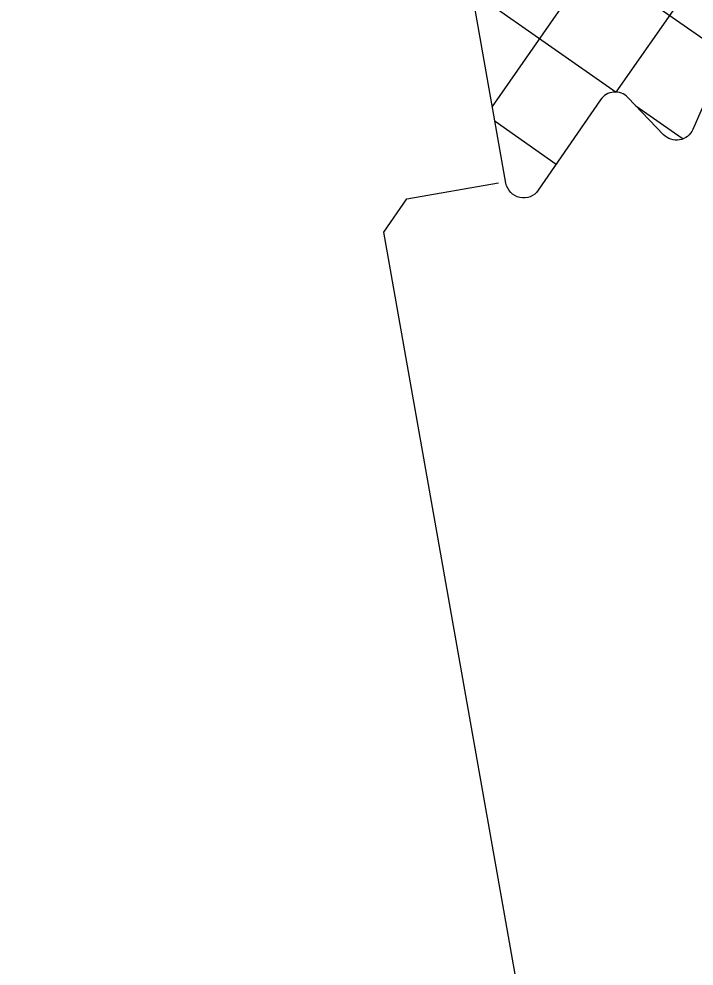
# Model space of a CAD drawing. Header units: millimetres. Extents: x 0 to 627661, y -95767 to 300888.
# Drawn here: x 508915.44 to 508926.93, y 25977.76 to 25993.86 of the extents above; entities that cross this region are included whole.
import ezdxf
from ezdxf.enums import TextEntityAlignment as Align

# ---------------------------------------------------------------- set-up
doc = ezdxf.new("R2018")
doc.units = ezdxf.units.MM
for name, color, linetype, lineweight in [('АР_Маркер экспликации', 239, 'Continuous', 13), ('АР_Номер помещения', 250, 'Continuous', 9), ('АР_Перегородки витражные', 152, 'Continuous', 13), ('АР_Размеры дверей', 15, 'Continuous', 0), ('АР_Сущ Несущая стена', 250, 'Continuous', 50)]:
    doc.layers.add(name, color=color, linetype=linetype, lineweight=lineweight)
doc.layers.add('АР_Названия помещений', color=124, linetype='Continuous', lineweight=5, plot=False)
doc.layers.add('АР_Помещения_площадь', color=19, linetype='Continuous', lineweight=9, plot=False)
doc.layers.get('АР_Размеры дверей').off()
doc.styles.add('ISOCPEUR', font='', dxfattribs={"height": 250})
doc.styles.get("Standard").update_dxf_attribs({"font": 'GOST.TTF'})
doc.styles.get('ISOCPEUR').set_extended_font_data('ISOCPEUR', italic=True)

# ---------------------------------------------------------------- blocks, each defined once
blk = doc.blocks.new('*U236')
at = {"color": 7, "style": 'ISOCPEUR', "width": 0.7, "flags": 1}
blk.add_attdef('КАТЕГОРИЯ', (-499.166, -2092.186), '', height=250, dxfattribs=at)
at = {"layer": 'АР_Номер помещения', "color": 7, "style": 'ISOCPEUR', "width": 0.7}
blk.add_attdef('НОМЕР_ПОМЕЩЕНИЯ', text='', height=300, dxfattribs=at).set_placement((-13874.5, 6637.552), align=Align.MIDDLE_CENTER)
at = {"layer": 'АР_Помещения_площадь', "color": 7, "lineweight": 30, "width": 0.7, "flags": 104}
blk.add_attdef('ИМЯ_ПОМЕЩЕНИЯ', text='', height=100, dxfattribs=at).set_placement((157.628, 1217.141), align=Align.MIDDLE_CENTER)
at = {"layer": 'АР_Помещения_площадь', "color": 7, "style": 'ISOCPEUR', "width": 0.7}
blk.add_attdef('ПЛОЩАДЬ_ПОМЕЩЕНИЯ', text='', height=200, dxfattribs=at).set_placement((-12654.582, 407.672), align=Align.MIDDLE_RIGHT)
blk = doc.blocks.new('*U234')
at = {"color": 7, "style": 'ISOCPEUR', "width": 0.7, "flags": 1}
blk.add_attdef('КАТЕГОРИЯ', (-499.166, -2092.186), '', height=250, dxfattribs=at)
at = {"layer": 'АР_Номер помещения', "color": 7, "style": 'ISOCPEUR', "width": 0.7}
blk.add_attdef('НОМЕР_ПОМЕЩЕНИЯ', text='', height=300, dxfattribs=at).set_placement((-17424.901, 1870.773), align=Align.MIDDLE_CENTER)
at = {"layer": 'АР_Помещения_площадь', "color": 7, "lineweight": 30, "width": 0.7, "flags": 104}
blk.add_attdef('ИМЯ_ПОМЕЩЕНИЯ', text='', height=100, dxfattribs=at).set_placement((157.628, 1217.141), align=Align.MIDDLE_CENTER)
at = {"layer": 'АР_Помещения_площадь', "color": 7, "style": 'ISOCPEUR', "width": 0.7}
blk.add_attdef('ПЛОЩАДЬ_ПОМЕЩЕНИЯ', text='', height=200, dxfattribs=at).set_placement((-12452.811, 399.356), align=Align.MIDDLE_RIGHT)
blk = doc.blocks.new('стойка витр.')
h = blk.add_hatch()
h.set_pattern_fill('ANSI37', scale=0.5, angle=-69.2328)
h.set_pattern_definition([(335.76716334, (-69115.3163, 318510.941), (0.651582564, 1.447617495), []), (65.76716334, (-69115.3163, 318510.941), (-1.447617495, 0.651582564), [])])
edge = h.paths.add_edge_path()
edge.add_line((-7.615, -25.63), (-7.273, -26.53))
edge.add_arc((-7.672, -26.682), 0.427, -30.7656, 20.7738, ccw=False)
edge.add_arc((-6.939, -27.118), 0.427, 149.2464, 290.7703)
edge.add_line((-6.788, -27.517), (-5.761, -27.128))
edge.add_arc((-5.826, -26.957), 0.183, 290.749, 380.7854)
edge.add_line((-5.655, -26.892), (-5.699, -26.778))
edge.add_arc((-5.528, -26.713), 0.183, 65.7564, 200.7677, ccw=False)
edge.add_line((-5.452, -26.546), (-3.994, -27.297))
edge.add_arc((-4.34, -27.832), 0.637, 19.8094, 57.1415, ccw=False)
edge.add_line((-3.741, -27.616), (-2.271, -31.492))
edge.add_arc((-2.862, -31.728), 0.637, -15.6072, 21.7249, ccw=False)
edge.add_line((-2.249, -31.899), (-2.843, -33.429))
edge.add_arc((-3.009, -33.354), 0.183, 200.7666, 335.778, ccw=False)
edge.add_line((-3.18, -33.418), (-3.224, -33.304))
edge.add_arc((-3.395, -33.369), 0.183, 20.749, 110.7854)
edge.add_line((-3.46, -33.198), (-4.486, -33.587))
edge.add_arc((-4.334, -33.986), 0.427, 110.764, 252.288)
edge.add_arc((-4.594, -34.799), 0.427, 20.7605, 72.3, ccw=False)
edge.add_line((-4.195, -34.648), (-3.806, -35.674))
edge.add_arc((-3.977, -35.739), 0.183, -69.251, 20.7854, ccw=False)
edge.add_line((-3.912, -35.91), (-10.638, -38.46))
edge.add_arc((-10.762, -38.181), 0.306, 200.846, 293.9223, ccw=False)
edge.add_line((-11.048, -38.29), (-11.307, -37.606))
edge.add_arc((-11.023, -37.498), 0.304, 175.722, 200.789, ccw=False)
edge.add_line((-11.326, -37.475), (-11.263, -35.235))
edge.add_arc((-11.567, -35.212), 0.305, 355.7529, 510.3972)
edge.add_arc((-3.085, -39.812), 9.953, 151.4932, 169.58)
edge.add_arc((-13.275, -38.006), 0.4, 282.3093, 359.225, ccw=False)
edge.add_arc((-13.159, -37.795), 0.602, 172.8865, 267.1393, ccw=False)
edge.add_arc((-2.925, -39.739), 11.019, 160.6454, 169.447, ccw=False)
edge.add_arc((-19.078, -34.096), 6.092, 340.92, 360.7754)
edge.add_arc((-13.291, -34.013), 0.305, 359.9316, 436.4302)
edge.add_line((-13.22, -33.717), (-14.077, -33.52))
edge.add_arc((-14.005, -33.224), 0.305, 145.1101, 256.4243, ccw=False)
edge.add_line((-14.255, -33.05), (-13.744, -32.334))
edge.add_arc((-13.994, -32.16), 0.305, 325.1101, 436.4243)
edge.add_line((-13.922, -31.864), (-14.779, -31.667))
edge.add_arc((-14.708, -31.371), 0.305, 145.1101, 256.4243, ccw=False)
edge.add_line((-14.958, -31.196), (-14.447, -30.481))
edge.add_arc((-14.697, -30.307), 0.305, 325.1139, 425.759)
edge.add_line((-14.572, -30.029), (-16.281, -29.277))
edge.add_arc((-16.156, -28.999), 0.305, 110.794, 245.7633, ccw=False)
edge.add_line((-16.264, -28.714), (-7.85, -25.524))
edge.add_arc((-7.786, -25.695), 0.183, 20.7854, 110.7854, ccw=False)
edge = h.paths.add_edge_path(flags=16)
edge.add_line((-3.344, -31.07), (-4.257, -28.662))
edge.add_arc((-4.763, -28.854), 0.541, 20.7672, 110.7672)
edge.add_line((-4.955, -28.348), (-5.881, -28.699))
edge.add_arc((-5.689, -29.205), 0.541, 110.7672, 200.7672)
edge.add_line((-6.195, -29.397), (-5.282, -31.805))
edge.add_arc((-4.776, -31.613), 0.541, 200.7672, 290.7672)
edge.add_line((-4.584, -32.119), (-3.658, -31.768))
edge.add_arc((-3.85, -31.262), 0.541, 290.7672, 380.7672)
edge = h.paths.add_edge_path(flags=16)
edge.add_line((-6.665, -32.971), (-8.004, -29.441))
edge.add_arc((-8.51, -29.633), 0.541, 20.7672, 110.7672)
edge.add_line((-8.702, -29.127), (-11.109, -30.04))
edge.add_arc((-10.917, -30.546), 0.541, 110.7672, 200.7672)
edge.add_line((-11.424, -30.738), (-10.085, -34.268))
edge.add_arc((-9.579, -34.076), 0.541, 200.7672, 290.7672)
edge.add_line((-9.387, -34.582), (-6.979, -33.669))
edge.add_arc((-7.171, -33.163), 0.541, 290.7672, 380.7672)
at = {"color": 7, "lineweight": 0, "ltscale": 100, "transparency": 33554687}
blk.add_lwpolyline([(-11.832, -35.061, 0.079083), (-12.874, -38.011, -0.348803), (-13.189, -38.397, -0.436125), (-13.757, -37.721, -0.038423), (-13.321, -36.087, 0.086853), (-12.986, -34.013, 0.346763), (-13.22, -33.717), (-14.077, -33.52, -0.527877), (-14.255, -33.05), (-13.744, -32.334, 0.527877), (-13.922, -31.864), (-14.779, -31.667, -0.527877), (-14.958, -31.196), (-14.447, -30.481, 0.469739), (-14.572, -30.029), (-16.281, -29.277, -0.667984), (-16.264, -28.714), (-7.85, -25.524, -0.414214)], format="xyb", dxfattribs=at)
at = {"lineweight": 0, "ltscale": 100, "transparency": 33554687}
blk.add_lwpolyline([(-56.061, -41.98), (-55.778, -41.351), (-17.471, -26.825), (-16.842, -27.108), (-16.28, -28.59)], dxfattribs=at)
blk = doc.blocks.new('A$Cf7573d2c')
at = {"layer": 'АР_Перегородки витражные', "rotation": 80.28340479355269}
blk.add_blockref('стойка витр.', (29.179, -60.013), dxfattribs=at)
blk = doc.blocks.new('A$Ceb335dd1')
at = {"color": 241, "ltscale": 100, "true_color": 0xf7abae}
blk.add_blockref('A$Cf7573d2c', (-1134.886, -175.827), dxfattribs=at)
blk = doc.blocks.new('A$Cec9b444d')
at = {"ltscale": 100, "rotation": 359}
blk.add_blockref('A$Ceb335dd1', (-1268.561, -6413.676), dxfattribs=at)

msp = doc.modelspace()

# ---------------------------------------------------------------- linework, layer by layer
at = {"layer": 'АР_Сущ Несущая стена', "lineweight": 9, "ltscale": 100}
msp.add_arc((508396.495, 35535.507), 9778.655, 272.592548, 356.6353914, dxfattribs=at)

# ---------------------------------------------------------------- block references
at = {"layer": 'АР_Маркер экспликации', "lineweight": 9}
ref = msp.add_blockref('*U236', (505402.895, 26923.322), dxfattribs=at)
lines = msp.add_mtext('\\W0.8000;Кабинет материальной технологии тип 2', dxfattribs={"layer": 'АР_Названия помещений', "insert": (491568.641, 31731.063), "char_height": 4891.95552, "width": 926.93997, "attachment_point": 1})
ref.add_attrib('ИМЯ_ПОМЕЩЕНИЯ', '', (491568.641, 31731.063), dxfattribs={"flags": 104}).embed_mtext(lines)
ref = msp.add_blockref('*U234', (517358.391, 26498.749), dxfattribs=at)
lines = msp.add_mtext('\\W0.8000;Артистическая', dxfattribs={"layer": 'АР_Названия помещений', "insert": (502440.148, 27068.083), "char_height": 1576.78221, "width": 926.93997, "attachment_point": 1})
ref.add_attrib('ИМЯ_ПОМЕЩЕНИЯ', '', (502440.148, 27068.083), dxfattribs={"flags": 104}).embed_mtext(lines)
at = {"layer": 'АР_Размеры дверей', "lineweight": 9, "ltscale": 100}
msp.add_blockref('A$Cec9b444d', (511276.755, 32642.575), dxfattribs=at)

doc.saveas('drawing.dxf')
